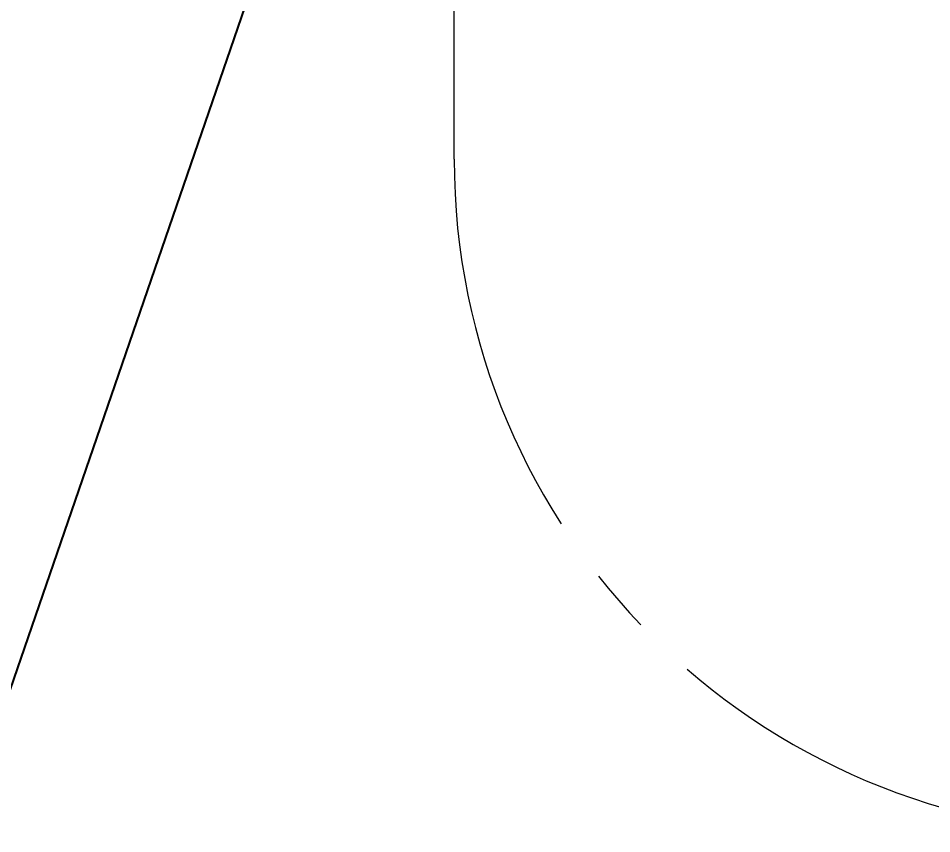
# Model space of a CAD drawing. Extents: x 2340 to 3468, y 0 to 827.
# Drawn here: x 2555.9 to 2623.6, y 165.8 to 226.2 of the extents above; entities that cross this region are included whole.
import ezdxf
from ezdxf import colors
from ezdxf.entities.mleader import LeaderData, LeaderLine
from ezdxf.math import Vec2, Vec3

# ---------------------------------------------------------------- set-up
doc = ezdxf.new("R2010")
doc.units = 0
doc.header["$LTSCALE"] = 3
doc.header["$MEASUREMENT"] = 0
doc.linetypes.add('CENTER2', pattern=[28.575, 19.05, -3.175, 3.175, -3.175])
doc.layers.get('0').update_dxf_attribs({"linetype": 'CONTINUOUS'})
doc.layers.add('Cneter', color=1, linetype='CENTER2', lineweight=13)
doc.styles.get("Standard").update_dxf_attribs({"font": 'SYMBOL'})

msp = doc.modelspace()

# ---------------------------------------------------------------- linework, layer by layer
at = {"layer": 'Cneter', "lineweight": 5, "ltscale": 0.5}
msp.add_line((2588.196, 215.817), (2588.196, 366.696), dxfattribs=at)
msp.add_arc((2638.196, 215.817), 50, 180, 270, dxfattribs=at)

# ---------------------------------------------------------------- leaders
at = {"ltscale": 0.5}
ml = msp.add_multileader_mtext('Standard', dxfattribs=at)
ml.set_content('G1/2-14TH', color=256)
ml.set_leader_properties(color=5)
ml.build(insert=Vec2(0, 0))
ml.multileader.update_dxf_attribs({"text_left_attachment_type": 6, "text_right_attachment_type": 6, "dogleg_length": 0.36, "arrow_head_size": 5})
ctx = ml.context
ctx.base_point, ctx.char_height, ctx.arrow_head_size, ctx.landing_gap_size, ctx.plane_origin = Vec3(2481.606, 174.156), 10, 5, 0.09, Vec3(2466.068, 136.247)
ctx.left_attachment, ctx.right_attachment, ctx.text_align_type = 6, 6, 2
notes = []
notes.append((ctx, [(1, (1, 1, 0), (2554.449, 174.156), (-1, 0), 0.36, [(0, [(2580.977, 251.182)], 0, [])])]))
ctx.mtext.insert, ctx.mtext.alignment, ctx.mtext.flow_direction = Vec3(2553.999, 186.156), 3, 5
for ctx, leaders in notes:
    for number, flags, end, landing, length, lines in leaders:
        leader = LeaderData()
        leader.index, (leader.has_last_leader_line, leader.has_dogleg_vector, leader.attachment_direction) = number, flags
        leader.last_leader_point, leader.dogleg_vector, leader.dogleg_length = Vec3(end), Vec3(landing), length
        for number, points, colour, breaks in lines:
            line = LeaderLine()
            line.index, line.vertices, line.color, line.breaks = number, Vec3.list(points), colors.encode_raw_color(colour), breaks
            leader.lines.append(line)
        ctx.leaders.append(leader)

doc.saveas('drawing.dxf')
